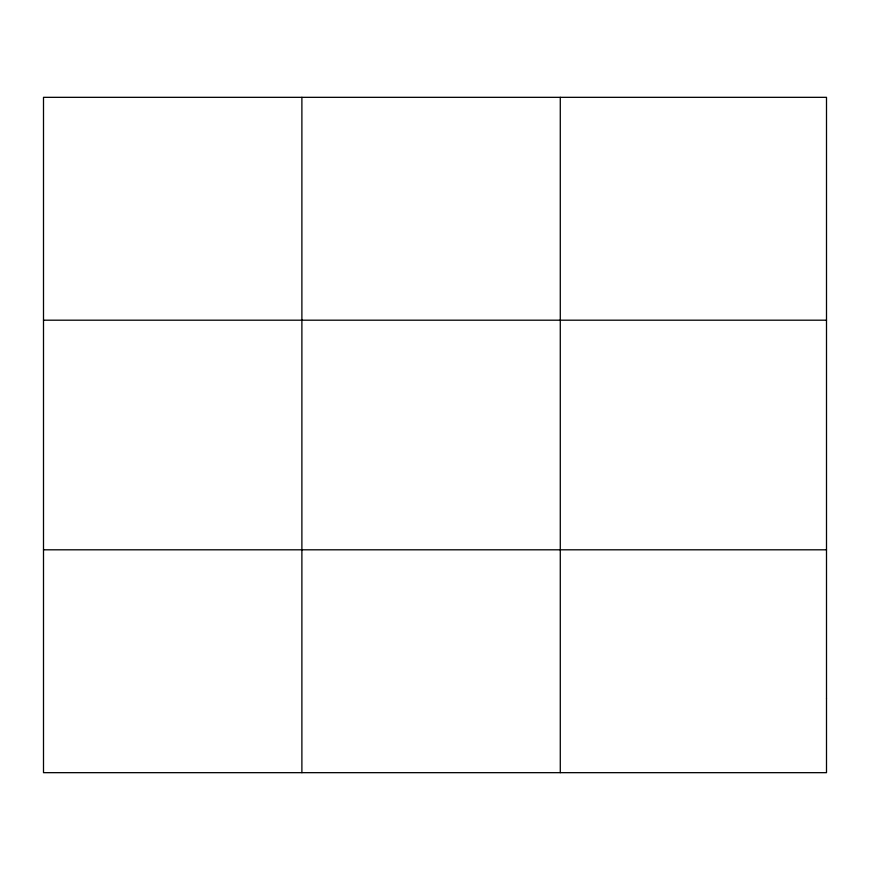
<?xml version="1.0" encoding="UTF-8"?>
<svg xmlns="http://www.w3.org/2000/svg" width="870" height="870" viewBox="0 0 870 870"><rect width="100%" height="100%" fill="white"/><g stroke="black" fill="none" stroke-linecap="round" stroke-linejoin="round"><path stroke-width="1.3" d="M301.89 772.669L301.89 97.331M560.28 772.669L560.28 97.331M43.5 320.193L826.5 320.193M43.5 549.807L826.5 549.807M826.5 698.382L826.5 772.669L43.5 772.669L43.5 97.331L826.5 97.331L826.5 698.382"/></g></svg>
